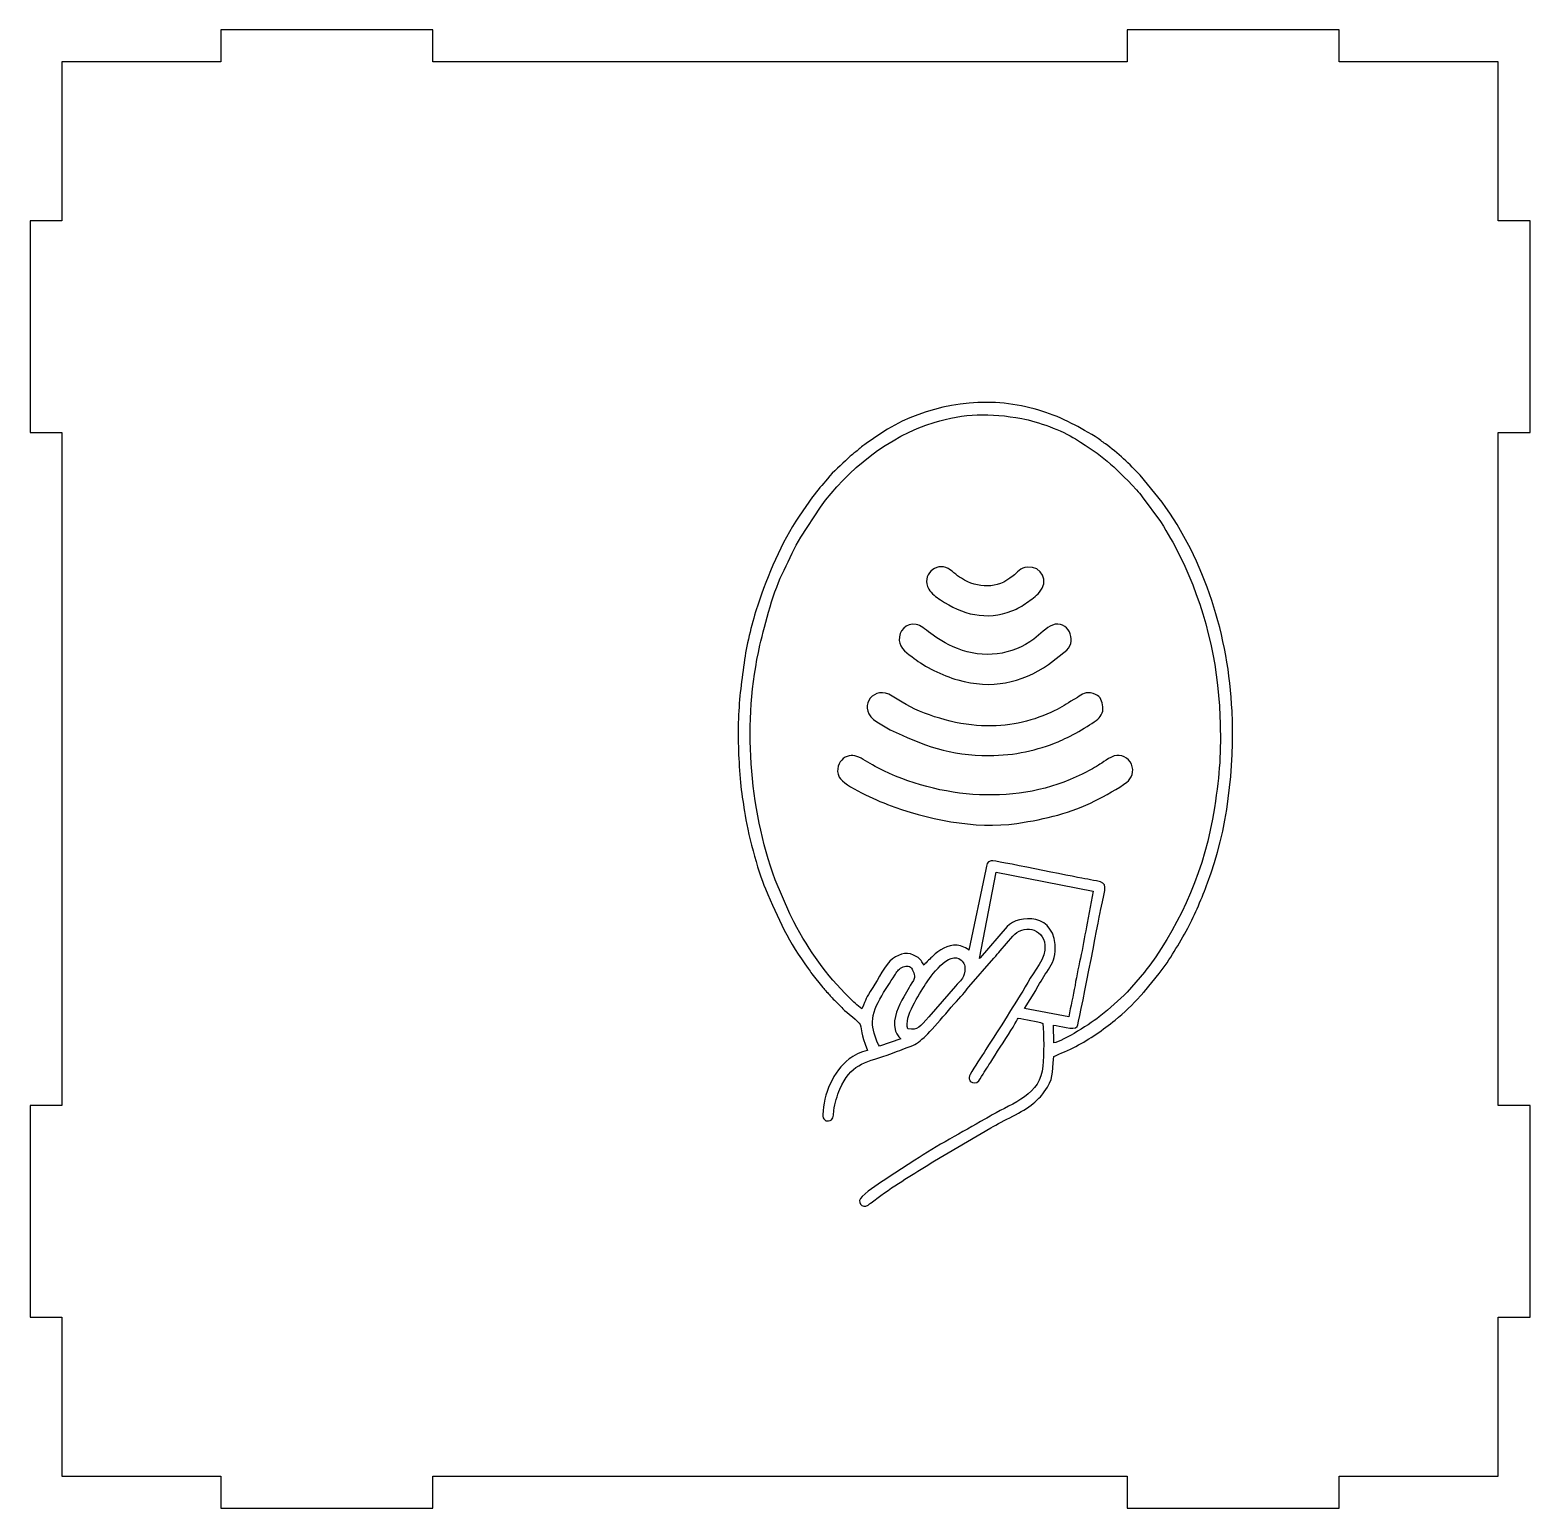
# Model space of a CAD drawing. Header units: millimetres. Extents: x -54 to 87, y -80 to 60.
import ezdxf

# ---------------------------------------------------------------- set-up
doc = ezdxf.new("R2010")
doc.units = ezdxf.units.MM

msp = doc.modelspace()

# ---------------------------------------------------------------- linework, layer by layer
at = {"color": 7, "linetype": 'Continuous', "lineweight": 25}
for p, q in [((-36.46, 59.8), (-36.46, 56.8)), ((-16.46, 59.8), (-36.46, 59.8)), ((-16.46, 56.8), (-16.46, 59.8)), ((49.04, 59.8), (49.04, 56.8)), ((69.04, 59.8), (49.04, 59.8)), ((69.04, 56.8), (69.04, 59.8)), ((-51.46, 56.8), (-51.46, 41.8)), ((-36.46, 56.8), (-51.46, 56.8)), ((49.04, 56.8), (-16.46, 56.8)), ((84.04, 56.8), (69.04, 56.8)), ((84.04, 41.8), (84.04, 56.8)), ((-54.46, 41.8), (-54.46, 21.8)), ((-51.46, 41.8), (-54.46, 41.8)), ((87.04, 41.8), (84.04, 41.8)), ((87.04, 21.8), (87.04, 41.8)), ((-54.46, 21.8), (-51.46, 21.8)), ((-51.46, 21.8), (-51.46, -41.7)), ((25.79, 21.72), (24.41, 20.78)), ((84.04, 21.8), (87.04, 21.8)), ((84.04, -41.7), (84.04, 21.8)), ((52.33, 15.23), (50.25, 17.77)), ((19.37, 15.74), (18.1, 13.92)), ((50.46, 15.74), (52.18, 13.42)), ((18.24, 11.93), (20.1, 14.76)), ((41.63, -0.1), (43.34, 1.27)), ((27.8, -3.65), (26.55, -2.9)), ((44.34, -3.19), (43.74, -3.56)), ((35.71, -19.42), (34.1, -27.06)), ((35.11, -27.83), (36.67, -19.7)), ((36.67, -19.7), (45.83, -21.48)), ((17.21, -23.62), (15.84, -20.42)), ((45.83, -21.48), (45.28, -24.49)), ((37.71, -24.81), (35.18, -27.76)), ((37.06, -27.11), (38.25, -25.73)), ((34.11, -30.52), (36.46, -27.8)), ((19.3, -29.29), (20.33, -30.57)), ((50.68, -29.11), (49.04, -31)), ((50.66, -30.95), (52.05, -29.26)), ((32.83, -30.46), (30.32, -33.34)), ((39.36, -32.55), (40.41, -30.84)), ((43.53, -33.33), (39.36, -32.55)), ((42.13, -35.8), (42.1, -34.13)), ((27.68, -35.42), (25.67, -36.12)), ((-54.46, -41.7), (-54.46, -61.7)), ((-51.46, -41.7), (-54.46, -41.7)), ((87.04, -41.7), (84.04, -41.7)), ((87.04, -61.7), (87.04, -41.7)), ((30.86, -46.92), (36.19, -43.83)), ((29.02, -46.87), (26.49, -48.5)), ((24.88, -50.88), (25.8, -50.2)), ((-54.46, -61.7), (-51.46, -61.7)), ((-51.46, -61.7), (-51.46, -76.7)), ((84.04, -61.7), (87.04, -61.7)), ((84.04, -76.7), (84.04, -61.7)), ((-51.46, -76.7), (-36.46, -76.7)), ((-36.46, -76.7), (-36.46, -79.7)), ((-16.46, -76.7), (49.04, -76.7)), ((-16.46, -79.7), (-16.46, -76.7)), ((49.04, -76.7), (49.04, -79.7)), ((69.04, -76.7), (84.04, -76.7)), ((69.04, -79.7), (69.04, -76.7)), ((-36.46, -79.7), (-16.46, -79.7)), ((49.04, -79.7), (69.04, -79.7))]:
    msp.add_line(p, q, dxfattribs=at)
for points in [[(38.25, 24.46), (33.94, 25.13), (29.13, 23.98), (25.79, 21.72)], [(44.13, 22.5), (42.32, 23.45), (40.51, 24.11), (38.25, 24.46)], [(20.1, 14.76), (22.63, 18.29), (26.54, 21.44), (30.83, 22.76)], [(30.83, 22.76), (33.7, 23.64), (36.06, 23.68), (39.11, 23.12)], [(39.11, 23.12), (40.57, 22.86), (42.9, 22.01), (44.17, 21.2)], [(46.54, 21.06), (45.99, 21.48), (44.74, 22.18), (44.13, 22.5)], [(23.56, 20.09), (23.37, 19.93), (23.32, 19.92), (23.14, 19.74)], [(23.98, 20.45), (23.79, 20.29), (23.7, 20.21), (23.56, 20.09)], [(24.41, 20.78), (24.23, 20.65), (24.14, 20.58), (23.98, 20.45)], [(44.17, 21.2), (46.76, 19.56), (47.65, 18.83), (49.91, 16.4)], [(46.98, 20.73), (46.82, 20.84), (46.72, 20.92), (46.54, 21.06)], [(50.25, 17.77), (49.32, 18.78), (48.15, 19.93), (46.98, 20.73)], [(22.71, 19.4), (22.1, 18.72), (21.34, 18.17), (20.76, 17.44)], [(23.14, 19.74), (22.92, 19.53), (22.91, 19.62), (22.71, 19.4)], [(20.76, 17.44), (20.3, 16.86), (19.8, 16.36), (19.37, 15.74)], [(49.91, 16.4), (50.16, 16.13), (50.23, 16.02), (50.46, 15.74)], [(58.93, -4.49), (58.63, 2.49), (56.33, 9.84), (52.33, 15.23)], [(18.1, 13.92), (16.39, 11.35), (15.14, 8.42), (14.16, 5.42)], [(52.18, 13.42), (52.96, 12.09), (53.3, 11.61), (54.07, 10.05)], [(16.67, 8.82), (17.21, 9.87), (17.64, 10.98), (18.24, 11.93)], [(54.07, 10.05), (56.29, 5.54), (57.61, 0.22), (57.79, -4.95)], [(14.4, 1.73), (14.87, 3.8), (15.71, 6.94), (16.67, 8.82)], [(32.15, 8.99), (31.01, 9.59), (29.58, 8.34), (30.32, 7.03)], [(33.4, 8.05), (32.95, 8.33), (32.39, 8.86), (32.15, 8.99)], [(39.6, 9.11), (39.02, 9.06), (38.61, 8.55), (38.27, 8.27)], [(40.77, 6.73), (41.66, 7.73), (41.03, 9.23), (39.6, 9.11)], [(38.27, 8.27), (36.77, 7.01), (34.96, 7.08), (33.4, 8.05)], [(30.32, 7.03), (30.55, 6.62), (31.05, 6.28), (31.43, 6.02)], [(31.43, 6.02), (33.47, 4.62), (35.76, 4.04), (38.16, 4.97)], [(38.16, 4.97), (38.7, 5.18), (39.17, 5.46), (39.57, 5.75)], [(39.57, 5.75), (40.01, 6.06), (40.42, 6.34), (40.77, 6.73)], [(14.16, 5.42), (13.71, 4.04), (13.16, 1.95), (12.95, 0.4)], [(29.14, 3.69), (28.19, 3.85), (27.47, 3.1), (27.54, 2.19)], [(33.04, 1.41), (30.69, 2.34), (29.93, 3.56), (29.14, 3.69)], [(41.98, 3.64), (41.46, 3.45), (40.81, 2.76), (40.24, 2.32)], [(43.34, 1.27), (44.34, 2.21), (43.45, 4.16), (41.98, 3.64)], [(15.84, -20.42), (13.34, -13.49), (12.76, -5.47), (14.4, 1.73)], [(27.54, 2.19), (27.59, 1.42), (28.37, 0.93), (28.93, 0.49)], [(40.24, 2.32), (38.21, 0.75), (35.42, 0.47), (33.04, 1.41)], [(12.95, 0.4), (12.69, -1.53), (12.43, -3.2), (12.37, -5.2)], [(28.93, 0.49), (29.91, -0.27), (31.57, -1.12), (33.06, -1.54)], [(33.06, -1.54), (36.33, -2.45), (38.97, -1.84), (41.63, -0.1)], [(26.55, -2.9), (24.95, -2.16), (23.49, -4.3), (25.43, -5.51)], [(45.83, -2.83), (45.14, -2.63), (44.76, -2.88), (44.34, -3.19)], [(46.72, -3.89), (46.59, -3.38), (46.51, -3.03), (45.83, -2.83)], [(35.3, -5.87), (32.82, -5.76), (29.77, -4.84), (27.8, -3.65)], [(43.74, -3.56), (43.08, -3.93), (42.73, -4.23), (41.85, -4.61)], [(46.26, -5.24), (46.61, -4.94), (46.86, -4.45), (46.72, -3.89)], [(12.37, -5.2), (12.29, -7.31), (12.39, -9.16), (12.56, -11.23)], [(25.43, -5.51), (25.84, -5.76), (26.25, -6.02), (26.69, -6.24)], [(41.85, -4.61), (39.81, -5.5), (37.85, -6), (35.3, -5.87)], [(42.54, -7.37), (43.5, -6.98), (45.49, -5.9), (46.26, -5.24)], [(56.63, -20.68), (58.53, -15.72), (59.16, -9.85), (58.93, -4.49)], [(57.79, -4.95), (57.91, -8.58), (57.78, -10.2), (57.27, -13.62)], [(26.69, -6.24), (29.72, -7.71), (32.37, -8.69), (36.01, -8.68)], [(25.52, -9.84), (24.13, -9.12), (23.24, -8.2), (22.26, -8.97)], [(36.01, -8.68), (38.46, -8.68), (40.57, -8.17), (42.54, -7.37)], [(22.26, -8.97), (21.85, -9.29), (21.51, -10), (21.88, -10.72)], [(44.78, -10.43), (38.86, -13.44), (31.34, -12.82), (25.52, -9.84)], [(46.32, -9.6), (45.86, -9.9), (45.31, -10.17), (44.78, -10.43)], [(47.82, -8.71), (47.51, -8.79), (46.62, -9.4), (46.32, -9.6)], [(49.44, -9.49), (49.17, -8.86), (48.44, -8.55), (47.82, -8.71)], [(49.01, -11.2), (49.45, -10.88), (49.74, -10.15), (49.44, -9.49)], [(12.56, -11.23), (12.64, -12.16), (12.82, -13.04), (12.94, -13.95)], [(21.88, -10.72), (22.34, -11.58), (25.5, -12.94), (26.44, -13.3)], [(46, -12.95), (46.89, -12.49), (48.24, -11.77), (49.01, -11.2)], [(12.94, -13.95), (13.18, -15.83), (14.18, -19.54), (14.92, -21.27)], [(26.44, -13.3), (30.06, -14.67), (34.68, -15.67), (38.63, -15.08)], [(38.63, -15.08), (41.45, -14.66), (43.7, -14.11), (46, -12.95)], [(57.27, -13.62), (56.41, -19.33), (54.15, -24.37), (51.18, -28.45)], [(36.21, -18.61), (35.78, -18.66), (35.8, -18.98), (35.71, -19.42)], [(45.04, -20.31), (43.94, -20.11), (36.54, -18.57), (36.21, -18.61)], [(46.16, -20.52), (45.78, -20.45), (45.4, -20.37), (45.04, -20.31)], [(46.53, -23.29), (47.02, -20.91), (47.26, -20.75), (46.16, -20.52)], [(54.75, -24.96), (55.46, -23.67), (56.1, -22.08), (56.63, -20.68)], [(14.92, -21.27), (16.1, -24.05), (17.12, -26.35), (18.96, -28.79)], [(17.6, -24.38), (17.47, -24.14), (17.32, -23.86), (17.21, -23.62)], [(42.25, -27.15), (42.42, -23.43), (38.75, -23.7), (37.71, -24.81)], [(44.33, -34.25), (44.46, -34.08), (46.41, -23.87), (46.53, -23.29)], [(22.83, -31.54), (20.58, -29.3), (19.13, -27.22), (17.6, -24.38)], [(38.25, -25.73), (39.17, -24.61), (41.11, -24.9), (41.28, -26.57)], [(45.28, -24.49), (45.06, -25.48), (44.93, -26.45), (44.7, -27.45)], [(52.05, -29.26), (53.1, -27.9), (53.91, -26.48), (54.75, -24.96)], [(32.99, -26.58), (32.07, -26.52), (31.31, -27.05), (30.7, -27.62)], [(34.1, -27.06), (33.98, -26.88), (33.38, -26.61), (32.99, -26.58)], [(41.28, -26.57), (41.41, -27.81), (40.24, -29.06), (39.66, -30.1)], [(26.91, -27.87), (26.2, -28.36), (25.54, -29.82), (25.05, -30.57)], [(29.2, -27.67), (28.38, -27.15), (27.69, -27.34), (26.91, -27.87)], [(29.88, -28.46), (29.68, -28.17), (29.54, -27.88), (29.2, -27.67)], [(30.7, -27.62), (30.52, -27.79), (30.07, -28.19), (29.88, -28.46)], [(30.02, -30.27), (30.4, -29.62), (32.3, -26.98), (33.37, -27.99)], [(33.37, -27.99), (33.67, -28.27), (33.8, -28.51), (33.71, -29.03)], [(35.15, -27.79), (35.14, -27.8), (35.12, -27.82), (35.11, -27.83)], [(35.18, -27.76), (35.17, -27.77), (35.15, -27.79), (35.15, -27.79)], [(36.46, -27.8), (36.72, -27.51), (36.88, -27.34), (37.06, -27.11)], [(41.45, -29.12), (41.87, -28.47), (42.21, -28), (42.25, -27.15)], [(44.7, -27.45), (44.5, -28.35), (44.27, -29.44), (44.12, -30.38)], [(18.96, -28.79), (19.09, -28.97), (19.15, -29.09), (19.3, -29.29)], [(25.02, -34.09), (24.86, -32.58), (26.32, -30.69), (27.11, -29.42)], [(27.11, -29.42), (27.3, -29.12), (27.45, -28.86), (27.78, -28.69)], [(27.78, -28.69), (28.13, -28.5), (28.44, -28.47), (28.69, -28.76)], [(28.69, -28.76), (28.82, -28.91), (29.05, -29.45), (28.96, -29.73)], [(33.71, -29.03), (33.57, -29.87), (33.36, -29.82), (32.83, -30.46)], [(40.41, -30.84), (40.72, -30.31), (41.1, -29.65), (41.45, -29.12)], [(51.18, -28.45), (51.01, -28.68), (50.86, -28.89), (50.68, -29.11)], [(20.33, -30.57), (20.48, -30.74), (20.52, -30.8), (20.69, -30.98)], [(20.69, -30.98), (20.97, -31.26), (21.08, -31.46), (21.43, -31.78)], [(25.05, -30.57), (24.29, -31.7), (24.49, -31.56), (24.01, -32.58)], [(28.35, -34.47), (27.95, -33.33), (29.45, -31.23), (30.02, -30.27)], [(28.46, -30.58), (28.31, -30.88), (28.14, -31.15), (27.97, -31.44)], [(28.96, -29.73), (28.9, -29.9), (28.58, -30.36), (28.46, -30.58)], [(33.53, -31.22), (33.77, -30.97), (33.87, -30.79), (34.11, -30.52)], [(39.66, -30.1), (39.06, -31.18), (38.34, -32.24), (37.71, -33.28)], [(44.12, -30.38), (43.95, -31.37), (43.71, -32.36), (43.53, -33.33)], [(49.04, -31), (48.26, -31.8), (47.4, -32.55), (46.57, -33.22)], [(50.31, -31.37), (50.43, -31.24), (50.52, -31.09), (50.66, -30.95)], [(21.43, -31.78), (21.74, -32.06), (21.92, -32.27), (22.22, -32.59)], [(24.01, -32.58), (23.6, -32.29), (23.18, -31.88), (22.83, -31.54)], [(27.97, -31.44), (27.49, -32.29), (26.91, -33.48), (27.14, -34.53)], [(29.89, -35.28), (30.63, -34.62), (32.64, -32.15), (33.53, -31.22)], [(47.9, -33.65), (48.76, -32.96), (49.56, -32.17), (50.31, -31.37)], [(22.22, -32.59), (22.5, -32.89), (23.78, -33.84), (23.85, -34.05)], [(30.32, -33.34), (29.47, -34.29), (29.33, -34.63), (28.35, -34.47)], [(37.71, -33.28), (37.03, -34.4), (36.38, -35.34), (35.72, -36.43)], [(35.8, -38.18), (36.09, -37.74), (38.6, -33.85), (38.76, -33.46)], [(38.76, -33.46), (39.34, -33.57), (40.62, -33.75), (41.08, -33.96)], [(41.08, -33.96), (41.21, -34.97), (41.17, -36.95), (41.09, -38)], [(46.57, -33.22), (45.75, -33.88), (42.98, -35.65), (42.13, -35.8)], [(44.21, -36.13), (45.52, -35.44), (46.78, -34.55), (47.9, -33.65)], [(23.85, -34.05), (24.06, -34.72), (23.86, -34.73), (24.53, -36.53)], [(25.67, -36.12), (25.41, -35.73), (25.08, -34.65), (25.02, -34.09)], [(27.14, -34.53), (27.25, -35.02), (27.44, -35.11), (27.68, -35.42)], [(28.28, -36.25), (29.13, -35.95), (29.29, -35.81), (29.89, -35.28)], [(42.1, -34.13), (42.62, -34.18), (44.03, -34.66), (44.33, -34.25)], [(24.53, -36.53), (23.93, -36.62), (23.22, -37.01), (22.81, -37.32)], [(26.41, -36.95), (27.07, -36.73), (27.66, -36.46), (28.28, -36.25)], [(35.72, -36.43), (35.24, -37.21), (34.65, -37.97), (34.22, -38.79)], [(42.13, -37.1), (42.69, -36.79), (43.56, -36.48), (44.21, -36.13)], [(22.81, -37.32), (21.32, -38.46), (20.37, -40.69), (20.33, -42.56)], [(21.94, -40.17), (22.98, -37.83), (24.13, -37.69), (26.41, -36.95)], [(35.31, -38.97), (35.5, -38.69), (35.62, -38.45), (35.8, -38.18)], [(41.09, -38), (40.89, -40.67), (38.28, -41.47), (36.31, -42.6)], [(41.2, -40.43), (42.18, -39.15), (41.9, -38.8), (42.13, -37.1)], [(34.22, -38.79), (34.04, -39.14), (34.17, -39.55), (34.6, -39.57)], [(34.6, -39.57), (35, -39.59), (35.12, -39.26), (35.31, -38.97)], [(21.37, -42.17), (21.47, -41.5), (21.67, -40.75), (21.94, -40.17)], [(40.18, -41.53), (40.38, -41.36), (40.51, -41.2), (40.71, -41.03)], [(40.71, -41.03), (40.95, -40.81), (41.02, -40.68), (41.2, -40.43)], [(21.02, -43.12), (21.38, -42.98), (21.31, -42.58), (21.37, -42.17)], [(36.19, -43.83), (37.34, -43.1), (39.19, -42.36), (40.18, -41.53)], [(20.33, -42.56), (20.32, -43.01), (20.58, -43.3), (21.02, -43.12)], [(35.62, -43), (33.47, -44.23), (31.07, -45.5), (29.02, -46.87)], [(36.31, -42.6), (36.06, -42.74), (35.85, -42.86), (35.62, -43)], [(25.8, -50.2), (27.66, -48.85), (29.15, -48.06), (30.86, -46.92)], [(26.49, -48.5), (25.66, -49.06), (24.76, -49.62), (24.03, -50.29)], [(24.03, -50.29), (23.48, -50.79), (24.01, -51.5), (24.6, -51.12)], [(24.6, -51.12), (24.7, -51.06), (24.79, -50.95), (24.88, -50.88)]]:
    msp.add_open_spline(points, degree=3, dxfattribs=at)

doc.saveas('drawing.dxf')
